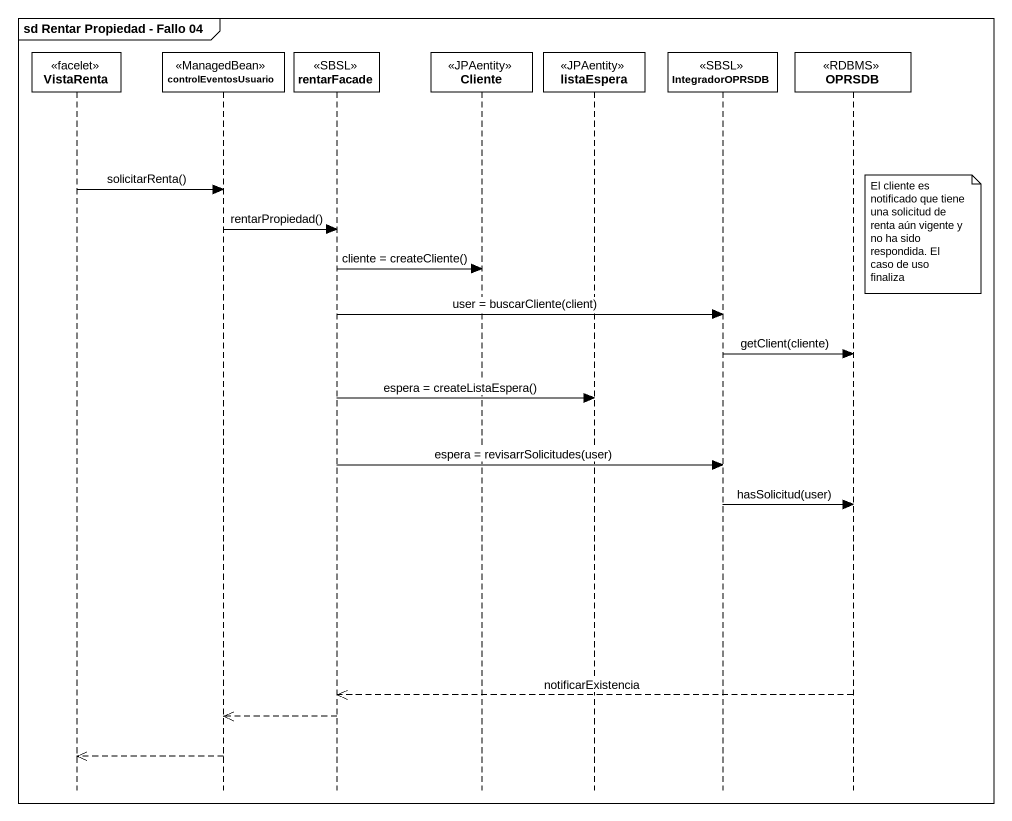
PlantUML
@startuml
mainframe sd Rentar Propiedad - Fallo 04
hide footbox
participant VistaRenta <<facelet>>
participant controlEventosUsuario <<ManagedBean>>
participant rentarFacade <<SBSL>>
participant Cliente <<JPAentity>>
participant listaEspera <<JPAentity>>
participant IntegradorOPRSDB <<SBSL>>
participant OPRSDB <<RDBMS>>

VistaRenta -> controlEventosUsuario : solicitarRenta()
controlEventosUsuario -> rentarFacade : rentarPropiedad()
note right of OPRSDB : El cliente es notificado que tiene una solicitud de renta aún vigente y no ha sido respondida. El caso de uso finaliza
rentarFacade -> Cliente : cliente = createCliente()
rentarFacade -> IntegradorOPRSDB : user = buscarCliente(client)
IntegradorOPRSDB -> OPRSDB : getClient(cliente)
rentarFacade -> listaEspera : espera = createListaEspera()
rentarFacade -> IntegradorOPRSDB : espera = revisarrSolicitudes(user)
IntegradorOPRSDB -> OPRSDB : hasSolicitud(user)
OPRSDB -->> rentarFacade : notificarExistencia
rentarFacade -->> controlEventosUsuario
controlEventosUsuario -->> VistaRenta
@enduml
